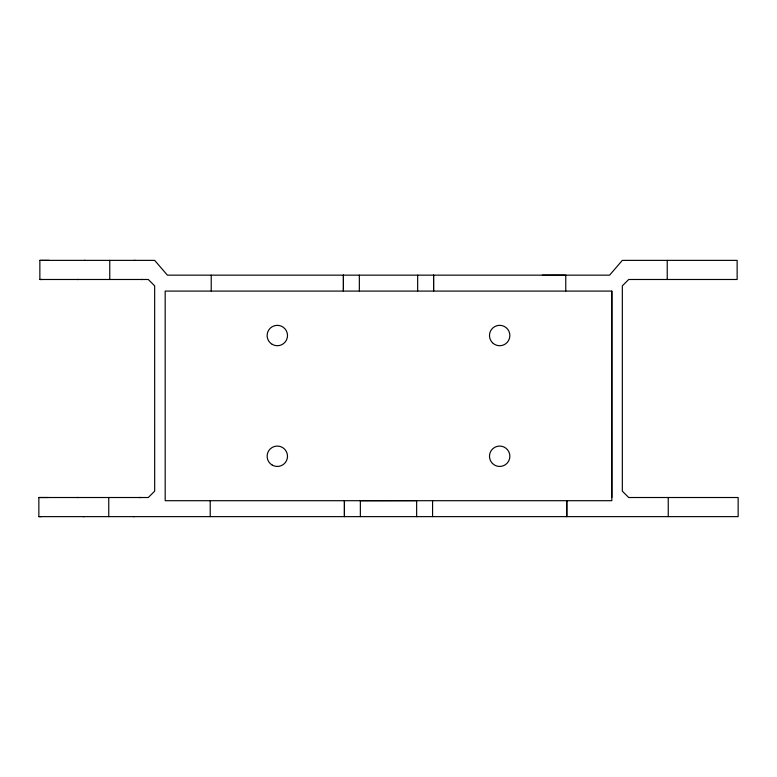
<?xml version="1.0" encoding="UTF-8"?>
<svg xmlns="http://www.w3.org/2000/svg" width="777" height="777" viewBox="0 0 777 777"><rect width="100%" height="100%" fill="white"/><g stroke="black" fill="none" stroke-linecap="round" stroke-linejoin="round"><path stroke-width="1.17" d="M359.343 291.084L359.343 275.175M360.353 516.627L360.353 500.699L416.647 500.621L416.647 516.618L417.152 516.618M611.81 497.513L611.81 291.084L165.18 291.084L165.19 500.699L611.82 500.699L611.81 291.084M432.575 500.699L432.575 516.618M39.86 260.373L154.662 260.373L167.405 275.165L609.595 275.155L622.328 260.373L737.14 260.373L737.14 279.487L628.7 279.487L622.328 285.858L622.328 491.142L628.7 497.513L738.15 497.513L738.15 516.627L38.85 516.627L38.85 497.513L148.3 497.513L154.672 491.142L154.662 285.849L148.29 279.487L39.86 279.487L39.86 260.373L49.223 260.373M84.275 260.373L85.149 260.373M134.372 260.373L135.247 260.373M542.356 275.175L565.763 275.165L565.763 291.084M39.86 279.487L42.24 279.487M77.273 279.487L78.38 279.487M141.142 279.487L142.249 279.487M38.85 497.513L48.213 497.513M78.496 497.513L76.632 497.513M139.005 497.513L140.88 497.513M38.85 516.627L41.23 516.627M83.275 516.627L84.139 516.627M133.372 516.627L134.236 516.627M668.249 497.513L668.249 516.627M667.229 260.373L667.229 279.487M417.657 275.175L417.657 291.084M211.227 275.155L211.227 291.084M210.217 500.699L210.227 516.627M109.761 260.373L109.761 279.487M108.751 497.513L108.751 516.627M343.415 275.175L343.415 291.084L343.415 275.175M344.425 500.699L344.425 516.627L344.425 500.699M433.585 275.175L433.585 291.084L433.585 275.175M566.783 500.699L566.783 516.627L566.783 500.699M492.472 463.471A10.188 10.188 0 0 0 509.518 458.896A10.188 10.188 0 0 0 497.037 446.416A10.188 10.188 0 0 0 492.472 463.471M272.222 344.357A10.188 10.188 0 0 0 287.509 335.528A10.188 10.188 0 0 0 272.222 326.699A10.188 10.188 0 0 0 272.222 344.357M272.222 465.093A10.188 10.188 0 0 0 287.509 456.264A10.188 10.188 0 0 0 272.222 447.435A10.188 10.188 0 0 0 272.222 465.093M492.472 342.735A10.188 10.188 0 0 0 509.518 338.17A10.188 10.188 0 0 0 497.037 325.68A10.188 10.188 0 0 0 492.472 342.735"/></g></svg>
